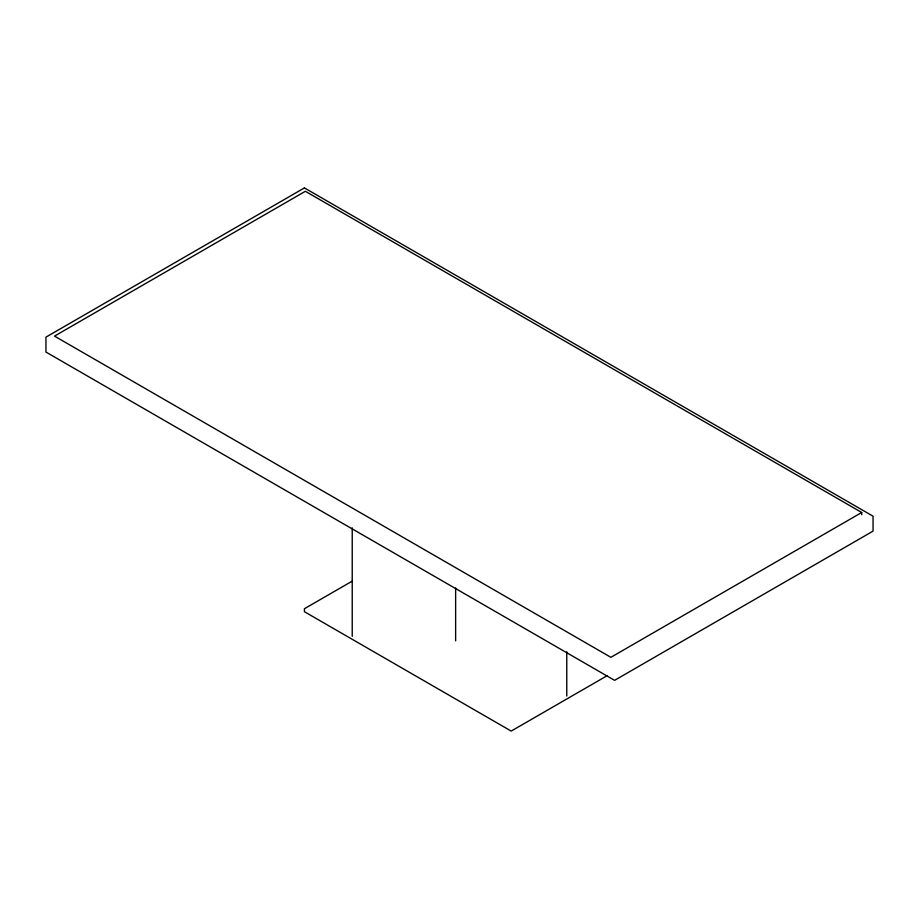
<?xml version="1.0" encoding="UTF-8"?>
<svg xmlns="http://www.w3.org/2000/svg" width="919" height="919" viewBox="0 0 919 919"><rect width="100%" height="100%" fill="white"/><g stroke="black" fill="none" stroke-linecap="round" stroke-linejoin="round"><path stroke-width="1.38" d="M352.425 581.015L304.419 608.723L304.419 611.709L511.194 731.087L607.195 675.66M861.723 512.492L610.871 657.315L54.52 336.113L305.372 191.29L861.723 512.492L861.723 514.709M566.77 651.778L566.77 696.028M455.629 587.999L455.629 640.807M352.23 527.851L352.23 636.339M304.419 187.913L45.95 337.135L45.95 352.057L614.581 680.347L873.05 531.125L873.05 516.202L304.419 187.913"/></g></svg>
